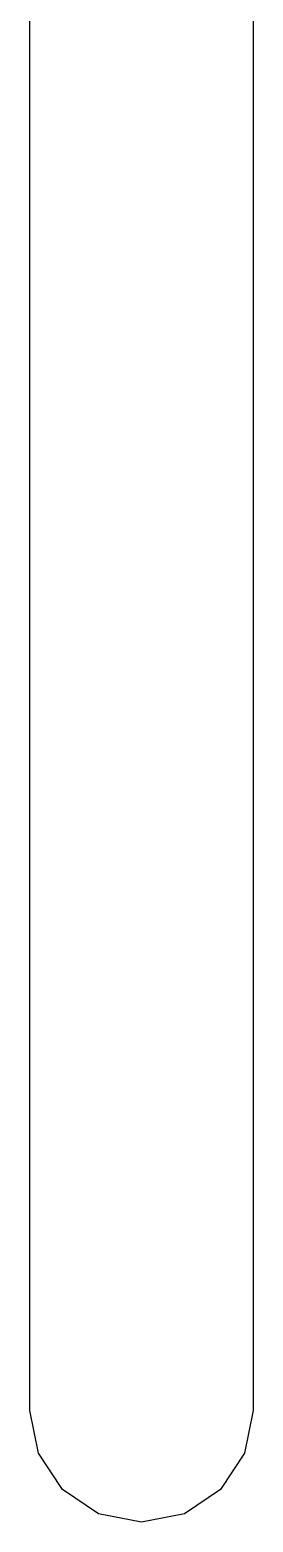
# Model space of a CAD drawing. Extents: x 76 to 221, y -129 to -40.
# Drawn here: x 127 to 127.5, y -74.5 to -71.155 of the extents above; entities that cross this region are included whole.
import ezdxf

# ---------------------------------------------------------------- set-up
doc = ezdxf.new("R2010")
doc.units = 0
doc.layers.add('BLACK', color=7, linetype='CONTINUOUS')

msp = doc.modelspace()

# ---------------------------------------------------------------- linework, layer by layer
at = {"layer": 'BLACK', "linetype": 'CONTINUOUS'}
for p, q in [((127, -74.25), (127, -69.25)), ((127.5, -69.5), (127.5, -74.25)), ((127.019, -74.3457), (127, -74.25)), ((127.5, -74.25), (127.481, -74.3457)), ((127.073, -74.4268), (127.019, -74.3457)), ((127.481, -74.3457), (127.427, -74.4268)), ((127.154, -74.481), (127.073, -74.4268)), ((127.427, -74.4268), (127.346, -74.481)), ((127.25, -74.5), (127.154, -74.481)), ((127.346, -74.481), (127.25, -74.5))]:
    msp.add_line(p, q, dxfattribs=at)

doc.saveas('drawing.dxf')
